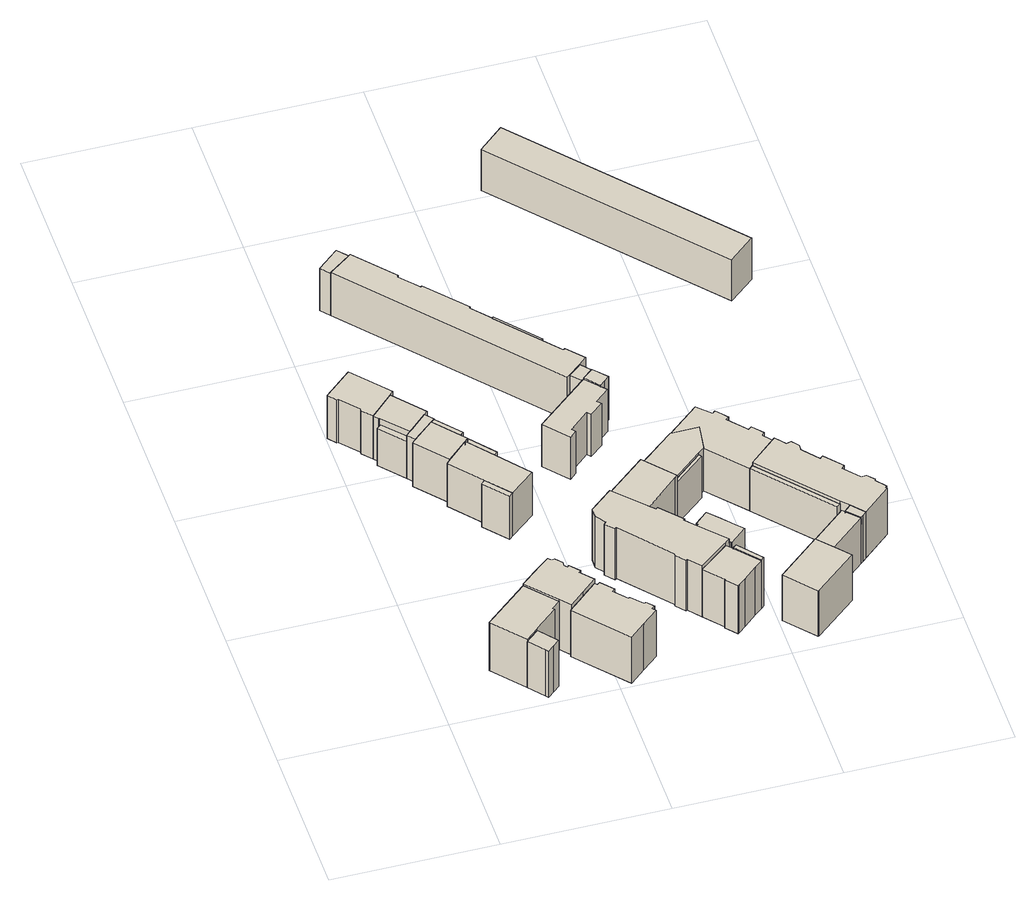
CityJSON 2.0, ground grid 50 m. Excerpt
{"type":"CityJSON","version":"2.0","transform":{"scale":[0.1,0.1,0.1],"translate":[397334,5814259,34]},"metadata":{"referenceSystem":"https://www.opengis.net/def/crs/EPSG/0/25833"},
"CityObjects":{
"building1":{"type":"Building","attributes":{"Gemeindeschluessel":"11000009","function":"31001_1010"},"address":[{"country":"Germany","locality":"Berlin","thoroughfareNumber":"5","thoroughfareName":"Eschenbachstraße"},{"country":"Germany","locality":"Berlin","thoroughfareNumber":"6","thoroughfareName":"Trojanstraße"}],"children":["building1-1","building1-2","building1-3","building1-4"]},
"building1-1":{"type":"BuildingPart","attributes":{"BezugspunktDach":"2200","measuredHeight":20.1,"storeysAboveGround":4},"parents":["building1"],"geometry":[{"type":"MultiSurface","lod":"1","boundaries":[[[0,1,2,3,4,5,6,7,8,9,10,11,12,13,14,15,16]],[[17,18,19,20,21,22,23,24,25,26,27,28,29,30,31,32,33]],[[17,33,16,15]],[[20,19,13,12]],[[21,20,12,11]],[[22,21,11,10]],[[23,22,10,9]],[[24,23,9,8]],[[25,24,8,7]],[[26,25,7,6]],[[27,26,6,5]],[[28,27,5,4]],[[29,28,4,3]],[[30,29,3,2]],[[31,30,2,1]],[[32,31,1,0]],[[33,32,0,16]],[[18,17,15,14]],[[34,35,13,19,36]],[[18,14,35,34,37]]]}]},
"building1-2":{"type":"BuildingPart","attributes":{"BezugspunktDach":"2200","measuredHeight":20.1,"storeysAboveGround":4},"parents":["building1"],"geometry":[{"type":"MultiSurface","lod":"1","boundaries":[[[38,39,40,41,42,43,44,45,46,47,48,49,50,51,52]],[[53,54,55,56,57,58,59,60,61,62,19,34,17,63,64]],[[53,64,52,51]],[[54,53,51,50]],[[55,54,50,49]],[[56,55,49,48]],[[57,56,48,47]],[[58,57,47,46]],[[59,58,46,45]],[[60,59,45,44]],[[61,60,44,43]],[[62,61,43,42]],[[19,62,42,41]],[[35,13,41,40]],[[17,15,14,35,34,40,39]],[[63,17,39,38]],[[64,65,66,63,38,52]],[[34,19,13,35]],[[18,14,15,17,67]],[[34,35,14,18,68]],[[63,66,65,64]]]}]},
"building1-3":{"type":"BuildingPart","attributes":{"BezugspunktDach":"2200","measuredHeight":18.65,"storeysAboveGround":4},"parents":["building1"],"geometry":[{"type":"MultiSurface","lod":"1","boundaries":[[[69,70,71,72,66,65,73]],[[64,63,74,75,76,77,78]],[[64,78,73,65]],[[74,63,66,72]],[[75,74,72,71]],[[76,75,71,70]],[[77,79,80,81,76,70,69]],[[78,77,69,73]],[[63,64,65,66,82]],[[83,80,79,77]],[[83,84,76,81,80,85]]]}]},
"building1-4":{"type":"BuildingPart","attributes":{"BezugspunktDach":"2200","measuredHeight":19.25,"storeysAboveGround":4},"parents":["building1"],"geometry":[{"type":"Solid","lod":"1","boundaries":[[[[86,87,88,89,81,80,79]],[[83,76,90,91,92,93,77]],[[90,76,81,89]],[[91,90,89,88]],[[92,91,88,87]],[[93,92,87,86]],[[77,93,86,79]],[[83,77,79,80]],[[83,80,81,76]]]]}]},
"building2":{"type":"Building","attributes":{"Gemeindeschluessel":"11000009","function":"31001_1010"},"address":[{"country":"Germany","locality":"Berlin","thoroughfareNumber":"3, 3A, 3B, 3C, 3D","thoroughfareName":"Trojanstraße"}],"children":["building2-1","building2-2","building2-3","building2-4","building2-5","building2-6","building2-7","building2-8","building2-9"]},
"building2-1":{"type":"BuildingPart","attributes":{"BezugspunktDach":"2200","measuredHeight":16.69,"storeysAboveGround":4},"parents":["building2"],"geometry":[{"type":"MultiSurface","lod":"1","boundaries":[[[94,95,96,97,98,99,100]],[[101,102,103,104,105,106,107]],[[101,107,100,99]],[[104,103,97,96]],[[105,104,96,95]],[[107,106,94,100]],[[102,101,99,98]],[[98,97,103,102]],[[106,108,105,95,94]]]}]},
"building2-2":{"type":"BuildingPart","attributes":{"BezugspunktDach":"2200","measuredHeight":16.69,"storeysAboveGround":4},"parents":["building2"],"geometry":[{"type":"MultiSurface","lod":"1","boundaries":[[[97,109,110,98]],[[111,112,103,102]],[[112,111,110,109]],[[103,112,109,97]],[[111,102,98,110,113]],[[97,98,102,103]]]}]},
"building2-3":{"type":"BuildingPart","attributes":{"BezugspunktDach":"2200","measuredHeight":16.78,"storeysAboveGround":4},"parents":["building2"],"geometry":[{"type":"MultiSurface","lod":"1","boundaries":[[[114,115,116,117,118,119]],[[120,121,122,111,101,123]],[[120,123,119,118]],[[124,125,120,118,117]],[[126,127,117,116]],[[111,122,116,115]],[[99,98,102,98,110,111,115,114]],[[123,101,114,119]],[[121,120,125,124]],[[122,121,127,126]],[[101,128,102,98,99]],[[111,110,98,102]]]}]},
"building2-4":{"type":"BuildingPart","attributes":{"BezugspunktDach":"2200","measuredHeight":16.79,"storeysAboveGround":4},"parents":["building2"],"geometry":[{"type":"MultiSurface","lod":"1","boundaries":[[[126,129,130,131,132,127]],[[133,134,135,136,122,121]],[[135,134,131,130]],[[136,135,130,129]],[[122,136,129,126]],[[133,121,127,132]],[[134,133,132,131]],[[121,122,126,127,137]]]}]},
"building2-5":{"type":"BuildingPart","attributes":{"BezugspunktDach":"2200","measuredHeight":16.67,"storeysAboveGround":4},"parents":["building2"],"geometry":[{"type":"MultiSurface","lod":"1","boundaries":[[[125,138,139,140]],[[141,134,120,142]],[[143,144,145,146,147,142,140,139]],[[134,141,139,138]],[[134,138,124,127,132,133],[133,132,131,134]],[[142,120,125,140]],[[142,147,146,145]],[[141,148,145,144,143]],[[120,121,124,125]],[[133,132,127,121]],[[132,133,134,131]]]}]},
"building2-6":{"type":"BuildingPart","attributes":{"BezugspunktDach":"2200","measuredHeight":14.41,"storeysAboveGround":4},"parents":["building2"],"geometry":[{"type":"MultiSurface","lod":"1","boundaries":[[[147,146,149,150,151,152,153,154,155]],[[156,157,158,159,160,161,145,142,162]],[[156,162,155,154]],[[157,156,154,153]],[[158,157,153,152]],[[159,158,152,151]],[[160,159,151,150]],[[161,160,150,149]],[[162,142,147,155]],[[145,161,149,146,163]],[[142,145,146,147]]]}]},
"building2-7":{"type":"BuildingPart","attributes":{"BezugspunktDach":"2200","measuredHeight":16.62,"storeysAboveGround":4},"parents":["building2"],"geometry":[{"type":"MultiSurface","lod":"1","boundaries":[[[164,165,144,143,166,167,168]],[[169,170,141,145,161,171,172]],[[170,169,167,166]],[[141,170,166,143]],[[145,141,143,144]],[[149,146,145,144,165]],[[171,161,165,164]],[[172,171,164,168]],[[172,168,167,169]],[[161,145,146,149]]]}]},
"building2-8":{"type":"BuildingPart","attributes":{"BezugspunktDach":"2200","measuredHeight":16.68,"storeysAboveGround":4},"parents":["building2"],"geometry":[{"type":"Solid","lod":"1","boundaries":[[[[173,174,175,176,177,178,179,180,181]],[[182,183,169,172,184,185,186,187,188]],[[182,188,181,180]],[[183,182,180,179]],[[169,183,179,178]],[[172,168,167,169,178,177]],[[184,172,177,176]],[[185,184,176,175]],[[186,185,175,174]],[[187,186,174,173]],[[188,187,173,181]],[[169,167,168,172]]]]}]},
"building2-9":{"type":"BuildingPart","attributes":{"BezugspunktDach":"2200","measuredHeight":16.69,"storeysAboveGround":4},"parents":["building2"],"geometry":[{"type":"MultiSurface","lod":"1","boundaries":[[[189,95,94,190]],[[106,105,191,192]],[[106,192,190,94]],[[191,105,95,189]],[[192,191,189,190]],[[105,193,106,94,95]]]}]},
"building3":{"type":"Building","attributes":{"Gemeindeschluessel":"11000009","function":"31001_1010"},"address":[{"country":"Germany","locality":"Berlin","thoroughfareNumber":"220, 222, 224, 226, 228, 230, 232","thoroughfareName":"Köpenicker Landstraße"},{"country":"Germany","locality":"Berlin","thoroughfareNumber":"1, 2","thoroughfareName":"Trojanstraße"}],"children":["building3-1","building3-2","building3-3","building3-4","building3-5","building3-6"]},
"building3-1":{"type":"BuildingPart","attributes":{"BezugspunktDach":"2200","measuredHeight":16.64,"storeysAboveGround":4},"parents":["building3"],"geometry":[{"type":"MultiSurface","lod":"1","boundaries":[[[194,195,196,197,198,199,200,201,202,203,204,205,206,207,208,209,210,211]],[[212,213,214,215,216,217,218,219,220,221,222,223,224,225,226,227,228,229]],[[230,231,229,211,210]],[[213,212,210,209]],[[214,213,209,208]],[[215,214,208,207]],[[216,215,207,206]],[[217,216,206,205]],[[218,217,205,204]],[[219,218,204,203]],[[220,219,203,202]],[[223,222,200,199]],[[224,223,199,198]],[[225,224,198,197]],[[226,225,197,196]],[[226,232,226,196]],[[233,232,196,195]],[[228,227,195,194]],[[229,228,194,211]],[[234,212,229,231,230]],[[202,201,221,220]],[[222,221,201,200]],[[235,227,226,232,233]]]}]},
"building3-2":{"type":"BuildingPart","attributes":{"BezugspunktDach":"2200","measuredHeight":16.37,"storeysAboveGround":4},"parents":["building3"],"geometry":[{"type":"Solid","lod":"1","boundaries":[[[[231,230,236,237]],[[238,212,229,239]],[[238,239,237,236]],[[212,238,236,230]],[[239,229,231,237]],[[229,212,230,231]]]]}]},
"building3-3":{"type":"BuildingPart","attributes":{"BezugspunktDach":"2200","measuredHeight":16.47,"storeysAboveGround":4},"parents":["building3"],"geometry":[{"type":"MultiSurface","lod":"1","boundaries":[[[240,241,232,233]],[[226,242,243,227]],[[242,226,232,241]],[[243,244,245,246,240]],[[227,243,240,233]],[[226,227,247,233,232]],[[248,249,245,244,243]],[[249,242,241,246,245]]]}]},
"building3-4":{"type":"BuildingPart","attributes":{"BezugspunktDach":"2200","measuredHeight":16.28,"storeysAboveGround":4},"parents":["building3"],"geometry":[{"type":"Solid","lod":"1","boundaries":[[[[250,251,252,253,254,255,256,257,258,245,244,259]],[[243,249,260,261,262,263,264,265,266,267,268,269]],[[243,269,259,244]],[[261,260,258,257]],[[262,261,257,256]],[[263,262,256,255]],[[264,263,255,254]],[[265,264,254,253]],[[266,265,253,252]],[[267,266,252,251]],[[268,267,251,250]],[[269,268,250,259]],[[249,243,244,245]],[[260,249,245,258]]]]}]},
"building3-5":{"type":"BuildingPart","attributes":{"BezugspunktDach":"2200","measuredHeight":16.64,"storeysAboveGround":4},"parents":["building3"],"geometry":[{"type":"Solid","lod":"1","boundaries":[[[[200,270,271,202,201]],[[220,272,273,222,221]],[[272,220,202,271]],[[273,272,271,270]],[[222,273,270,200]],[[201,202,220,221]],[[221,222,200,201]]]]}]},
"building3-6":{"type":"BuildingPart","attributes":{"BezugspunktDach":"2200","measuredHeight":17.19,"storeysAboveGround":4},"parents":["building3"],"geometry":[{"type":"MultiSurface","lod":"1","boundaries":[[[274,275,276,277,278]],[[242,279,280,260,249]],[[281,241,246,278,277]],[[279,242,277,276]],[[280,279,276,275]],[[260,280,275,274]],[[249,245,258,274,278]],[[242,249,245,246,241,281]],[[260,258,245,249]]]}]},
"building4":{"type":"Building","attributes":{"Gemeindeschluessel":"11000009","function":"31001_1010"},"address":[{"country":"Germany","locality":"Berlin","thoroughfareNumber":"3, 4","thoroughfareName":"Eschenbachstraße"},{"country":"Germany","locality":"Berlin","thoroughfareNumber":"7","thoroughfareName":"Trojanstraße"}],"children":["building4-1","building4-2","building4-3","building4-4","building4-5"]},
"building4-1":{"type":"BuildingPart","attributes":{"BezugspunktDach":"2200","measuredHeight":19.72,"storeysAboveGround":4},"parents":["building4"],"geometry":[{"type":"MultiSurface","lod":"1","boundaries":[[[282,283,284,285,286,287,288,289,290,291,292,293,294,295,296,297,298,299,300,301]],[[302,303,304,305,306,307,308,309,310,311,312,313,314,315,316,317,318,319,320,321]],[[302,321,301,300]],[[303,302,300,299]],[[304,322,323,324,325,303,299,298]],[[305,304,298,297]],[[306,305,297,296]],[[307,306,296,295]],[[308,307,295,294]],[[309,308,294,293]],[[326,327,328,329,293,292]],[[311,310,292,291]],[[312,330,331,312,332,333,334,335,291,290]],[[313,312,290,289]],[[314,313,289,288]],[[315,314,288,287]],[[316,315,287,286]],[[317,316,286,285]],[[318,317,285,284]],[[319,318,284,283]],[[320,319,283,282]],[[321,320,282,301]],[[336,323,322,304]],[[337,336,338,324,323]],[[338,303,325,324]],[[339,310,340,327,326]],[[340,341,328,327]],[[341,309,329,328]],[[332,312,331,333]],[[342,334,333,343,331,330]],[[342,311,335,334]]]}]},
"building4-2":{"type":"BuildingPart","attributes":{"BezugspunktDach":"2200","measuredHeight":19.61,"storeysAboveGround":4},"parents":["building4"],"geometry":[{"type":"MultiSurface","lod":"1","boundaries":[[[328,327,326,344,345,346,347,348,349,350,351,329]],[[352,353,354,355,356,357,358,359,310,340,341,309]],[[352,309,329,351]],[[353,352,351,350]],[[354,353,350,349]],[[355,354,349,348]],[[356,355,348,347]],[[357,356,347,346]],[[358,357,346,345]],[[359,358,345,344]],[[310,359,344,326]],[[340,310,360,326,327]],[[341,340,327,328]],[[341,328,329,309]]]}]},
"building4-3":{"type":"BuildingPart","attributes":{"BezugspunktDach":"2200","measuredHeight":18.9,"storeysAboveGround":4},"parents":["building4"],"geometry":[{"type":"MultiSurface","lod":"1","boundaries":[[[361,362,363,364]],[[365,366,367,368]],[[365,368,364,363]],[[366,365,363,362]],[[367,366,362,361]],[[369,370,371,361,364]],[[368,367,371,370,369]]]}]},
"building4-4":{"type":"BuildingPart","attributes":{"BezugspunktDach":"2200","measuredHeight":19.95,"storeysAboveGround":4},"parents":["building4"],"geometry":[{"type":"Solid","lod":"1","boundaries":[[[[324,323,322,372,373,374,375,376,325]],[[377,378,379,380,381,304,336,338,303]],[[377,303,325,376]],[[378,377,376,375]],[[379,378,375,374]],[[380,379,374,373]],[[381,380,373,372]],[[304,381,372,322]],[[336,304,322,323]],[[338,336,323,324]],[[303,338,324,325]]]]}]},
"building4-5":{"type":"BuildingPart","attributes":{"BezugspunktDach":"2200","measuredHeight":19.91,"storeysAboveGround":4},"parents":["building4"],"geometry":[{"type":"Solid","lod":"1","boundaries":[[[[382,383,384,385,386,387,371,370,335,334,333,332]],[[331,342,311,368,367,388,389,390,391,392,393,312]],[[368,311,335,370]],[[388,367,371,387]],[[389,388,387,386]],[[390,389,386,385]],[[391,390,385,384]],[[392,391,384,383]],[[393,392,383,382]],[[312,393,382,332]],[[331,312,332,333]],[[342,331,333,334]],[[342,334,335,311]],[[368,370,371,367]]]]}]},
"building5":{"type":"Building","attributes":{"Gemeindeschluessel":"11000009","BezugspunktDach":"2200","function":"31001_1010","measuredHeight":17.77,"storeysAboveGround":4},"address":[{"country":"Germany","locality":"Berlin","thoroughfareNumber":"1 (1)","thoroughfareName":"Eschenbachstraße"}],"geometry":[{"type":"Solid","lod":"1","boundaries":[[[[394,395,396,397,398,399,400]],[[401,402,403,404,405,406,407]],[[401,407,400,399]],[[402,401,399,398]],[[403,402,398,397]],[[404,403,397,396]],[[405,404,396,395]],[[406,405,395,394]],[[407,406,394,400]]]]}]},
"building6":{"type":"Building","attributes":{"Gemeindeschluessel":"11000009","function":"31001_1010"},"address":[{"country":"Germany","locality":"Berlin","thoroughfareNumber":"238","thoroughfareName":"Köpenicker Landstraße"},{"country":"Germany","locality":"Berlin","thoroughfareNumber":"8","thoroughfareName":"Trojanstraße"}],"children":["building6-1","building6-2","building6-3"]},
"building6-1":{"type":"BuildingPart","attributes":{"BezugspunktDach":"2200","measuredHeight":18.34,"storeysAboveGround":4},"parents":["building6"],"geometry":[{"type":"Solid","lod":"1","boundaries":[[[[408,409,410,411,412,413,414,415,416,417,418,419,420,421]],[[422,423,424,425,426,427,428,429,430,431,432,433,434,435]],[[422,435,421,420]],[[423,422,420,419]],[[424,423,419,418]],[[425,424,418,417]],[[426,425,417,416]],[[427,426,416,415]],[[428,427,415,414]],[[429,428,414,413]],[[430,429,413,412]],[[431,430,412,411]],[[432,431,411,410]],[[433,432,410,409]],[[434,433,409,408]],[[435,434,408,421]]]]}]},
"building6-2":{"type":"BuildingPart","attributes":{"BezugspunktDach":"2200","measuredHeight":18.34,"storeysAboveGround":4},"parents":["building6"],"geometry":[{"type":"MultiSurface","lod":"1","boundaries":[[[436,437,438,439,440,441,442]],[[435,443,434,444,445,446,377]],[[435,377,442,441]],[[443,435,441,440]],[[434,443,440,439]],[[444,434,439,438]],[[447,448,438,437]],[[446,445,437,436]],[[377,446,436,442]],[[445,444,448,447]]]}]},
"building6-3":{"type":"BuildingPart","attributes":{"BezugspunktDach":"2200","measuredHeight":16.02,"storeysAboveGround":4},"parents":["building6"],"geometry":[{"type":"Solid","lod":"1","boundaries":[[[[449,450,448,447]],[[444,451,380,445]],[[451,444,448,450]],[[380,451,450,449]],[[445,380,449,447]],[[444,445,447,448]]]]}]},
"building7":{"type":"Building","attributes":{"Gemeindeschluessel":"11000009","function":"31001_1010"},"address":[{"country":"Germany","locality":"Berlin","thoroughfareNumber":"240, 242","thoroughfareName":"Köpenicker Landstraße"}],"children":["building7-1","building7-2","building7-3","building7-4"]},
"building7-1":{"type":"BuildingPart","attributes":{"BezugspunktDach":"2200","measuredHeight":17.83,"storeysAboveGround":4},"parents":["building7"],"geometry":[{"type":"MultiSurface","lod":"1","boundaries":[[[452,453,454,455,456,457,458,459,460,461,462,463,464,465,466,467,468,469,470,471]],[[472,473,474,475,476,477,478,479,480,481,482,483,484,485,486,487,488,489,490,491]],[[472,491,471,470]],[[473,472,470,469]],[[474,473,469,468]],[[475,474,468,467]],[[476,475,467,466]],[[477,476,466,465]],[[478,477,465,464]],[[479,478,464,463]],[[480,479,463,462]],[[481,480,462,461]],[[482,481,461,460]],[[483,482,460,459]],[[484,483,459,458]],[[485,484,458,457]],[[486,485,457,456]],[[487,486,456,455]],[[488,487,455,454]],[[490,489,453,452]],[[491,492,493,452,471]],[[489,488,454,453]],[[490,493,492,491]]]}]},
"building7-2":{"type":"BuildingPart","attributes":{"BezugspunktDach":"2200","measuredHeight":16.48,"storeysAboveGround":4},"parents":["building7"],"geometry":[{"type":"Solid","lod":"1","boundaries":[[[[494,493,492,495]],[[491,490,496,497]],[[491,497,495,492]],[[496,490,493,494]],[[497,496,494,495]],[[491,492,493,490]]]]}]},
"building7-3":{"type":"BuildingPart","attributes":{"BezugspunktDach":"2200","measuredHeight":17.83,"storeysAboveGround":4},"parents":["building7"],"geometry":[{"type":"MultiSurface","lod":"1","boundaries":[[[498,499,454,453,500]],[[489,488,501,502,503]],[[489,503,500,453]],[[501,488,454,499]],[[502,501,499,498]],[[503,504,505,506,502,498,500]],[[507,502,508]],[[488,489,453,454]],[[507,508,505,504,503]],[[508,502,506,505,509]]]}]},
"building7-4":{"type":"BuildingPart","attributes":{"BezugspunktDach":"2200","measuredHeight":18.45,"storeysAboveGround":4},"parents":["building7"],"geometry":[{"type":"Solid","lod":"1","boundaries":[[[[510,506,505,504,511,512]],[[513,503,508,502,514,515]],[[513,515,512,511]],[[503,513,511,504]],[[514,502,506,510]],[[515,514,510,512]],[[508,503,504,505]],[[502,508,505,506]]]]}]},
"building8":{"type":"Building","attributes":{"Gemeindeschluessel":"11000009","BezugspunktDach":"2200","function":"31001_1010","measuredHeight":18.72,"storeysAboveGround":4},"address":[{"country":"Germany","locality":"Berlin","thoroughfareNumber":"221, 223, 225, 227, 229, 231, 233","thoroughfareName":"Köpenicker Landstraße"}],"geometry":[{"type":"Solid","lod":"1","boundaries":[[[[516,517,518,519]],[[520,521,522,523]],[[520,523,519,518]],[[521,520,518,517]],[[522,521,517,516]],[[523,522,516,519]]]]}]}
},
"vertices":[
[533,2,190],[581,44,190],[630,86,190],[621,97,190],[630,105,190],[611,126,190],[606,123,190],[574,158,190],[570,155,190],[535,194,190],[543,202,190],[510,239,190],[502,233,190],[496,240,190],[448,197,190],[405,159,190],[400,154,190],[405,159,12],[448,197,12],[496,240,12],[502,233,12],[510,239,12],[543,202,12],[535,194,12],[570,155,12],[574,158,12],[606,123,12],[611,126,12],[630,105,12],[621,97,12],[630,86,12],[581,44,12],[533,2,12],[400,154,12],[451,200,12],[451,200,190],[479,225,12],[450,199,12],
[378,190,206],[405,159,206],[451,200,206],[496,240,206],[463,278,206],[468,284,206],[443,313,206],[438,308,206],[429,318,206],[430,330,206],[412,350,206],[402,349,206],[394,358,206],[347,319,206],[300,279,206],[347,319,12],[394,358,12],[402,349,12],[412,350,12],[430,330,12],[429,318,12],[438,308,12],[443,313,12],[468,284,12],[463,278,12],[378,190,12],[300,279,12],[300,279,199],[378,190,199],[412,165,12],[449,198,12],
[248,69,199],[288,104,199],[357,163,199],[352,168,199],[167,165,199],[352,168,12],[357,163,12],[288,104,12],[248,69,12],[167,165,12],[248,69,191],[268,86,191],[288,104,191],[378,190,174],[268,86,12],[277,94,12],[268,86,178],
[288,22,191],[295,14,191],[314,31,191],[334,48,191],[334,48,12],[314,31,12],[295,14,12],[288,22,12],
[325,741,173],[386,669,173],[462,732,173],[381,830,173],[318,906,173],[256,847,173],[245,836,173],[256,847,6],[318,906,6],[381,830,6],[462,732,6],[386,669,6],[325,741,6],[245,836,6],[328,738,6],
[391,839,173],[328,915,173],[328,915,6],[391,839,6],[328,915,67],
[256,847,174],[328,915,174],[312,933,174],[249,1007,174],[188,953,174],[175,941,174],[188,953,6],[249,1007,6],[312,933,6],[175,941,6],[249,1007,173],[188,953,173],[312,933,171],[249,1007,171],[300,888,6],
[318,939,171],[324,944,171],[261,1017,171],[255,1012,171],[255,1012,6],[261,1017,6],[324,944,6],[318,939,6],[249,1007,102],
[261,1017,173],[240,1042,173],[169,975,173],[240,1042,6],[169,975,6],[240,1042,172],[183,988,172],[183,988,6],[183,988,150],[169,975,150],[225,1028,6],
[115,1063,150],[116,1061,150],[116,1059,150],[115,1057,150],[114,1056,150],[112,1055,150],[105,1049,150],[112,1055,6],[114,1056,6],[115,1057,6],[116,1059,6],[116,1061,6],[115,1063,6],[105,1049,6],[183,988,144],
[113,1064,172],[115,1063,172],[251,1052,172],[171,1145,172],[101,1077,172],[171,1145,6],[251,1052,6],[113,1064,6],[101,1077,6],
[22,1169,173],[27,1168,173],[75,1114,173],[75,1107,173],[101,1077,173],[171,1145,173],[182,1156,173],[86,1267,173],[2,1193,173],[86,1267,6],[182,1156,6],[75,1107,6],[75,1114,6],[27,1168,6],[22,1169,6],[2,1193,6],
[374,659,173],[313,730,173],[374,659,6],[313,730,6],[383,672,6],
[666,1076,167],[675,1083,167],[715,1116,167],[739,1137,167],[693,1189,167],[688,1185,167],[640,1240,167],[533,1363,167],[534,1364,167],[484,1422,167],[488,1425,167],[383,1544,167],[379,1541,167],[328,1599,167],[332,1603,167],[227,1723,167],[223,1719,167],[154,1668,167],[223,1719,1],[227,1723,1],[332,1603,1],[328,1599,1],[379,1541,1],[383,1544,1],[488,1425,1],[484,1422,1],[534,1364,1],[533,1363,1],[640,1240,1],[688,1185,1],[693,1189,1],[739,1137,1],[715,1116,1],[675,1083,1],[666,1076,1],[154,1668,1],[223,1719,165],[154,1668,165],[715,1116,166],[675,1083,166],[223,1719,19],[675,1083,67],
[195,1752,165],[130,1695,165],[195,1752,1],[130,1695,1],
[702,1053,166],[741,1086,166],[741,1086,1],[702,1053,1],[702,1053,164],[709,1059,164],[709,1059,166],[675,1083,42],[708,1058,1],[709,1059,1],
[607,846,164],[628,865,164],[619,876,164],[679,928,164],[689,917,164],[730,951,164],[719,963,164],[761,1000,164],[746,1017,164],[544,918,164],[746,1017,1],[761,1000,1],[719,963,1],[730,951,1],[689,917,1],[679,928,1],[619,876,1],[628,865,1],[607,846,1],[544,918,1],
[645,1244,167],[538,1368,167],[538,1368,1],[645,1244,1],
[746,1017,169],[761,1030,169],[777,1044,169],[741,1086,169],[709,1059,169],[777,1044,1],[761,1030,1],[741,1086,71],
[591,448,209],[584,440,209],[607,413,209],[612,418,209],[739,270,209],[738,264,209],[762,236,209],[765,239,209],[798,201,209],[888,274,209],[901,285,209],[823,369,209],[801,393,209],[805,396,209],[746,462,209],[740,458,209],[722,476,209],[638,566,209],[569,507,209],[568,477,209],[569,507,12],[638,566,12],[722,476,12],[740,458,12],[746,462,12],[805,396,12],[801,393,12],[823,369,12],[901,285,12],[888,274,12],[798,201,12],[765,239,12],[762,236,12],[738,264,12],[739,270,12],[612,418,12],[607,413,12],[584,440,12],[591,448,12],[568,477,12],[722,476,200],[698,501,200],[662,540,200],[638,566,200],[901,285,192],[881,307,192],[843,347,192],[823,369,192],[830,227,12],[822,221,12],[798,201,197],[822,221,197],[864,254,197],[888,274,197],[698,501,12],[698,501,165],[662,540,12],[901,285,162],[881,307,12],[843,347,12],[864,254,12],[822,221,53],
[907,289,192],[911,285,192],[960,329,192],[938,353,192],[901,394,192],[875,422,192],[836,386,192],[840,382,192],[840,382,12],[836,386,12],[875,422,12],[901,394,12],[938,353,12],[960,329,12],[911,285,12],[907,289,12],[901,285,105],
[967,186,201],[975,193,201],[915,264,201],[905,256,201],[915,264,12],[975,193,12],[967,186,12],[905,256,12],[905,256,105],[905,256,197],[967,186,197],
[830,572,200],[838,579,200],[816,604,200],[781,644,200],[759,669,200],[759,669,12],[781,644,12],[816,604,12],[838,579,12],[830,572,12],
[848,143,197],[845,141,197],[875,107,197],[879,110,197],[902,130,197],[942,165,197],[942,165,12],[902,130,12],[879,110,12],[875,107,12],[845,141,12],[848,143,12],
[1086,33,189],[1089,34,189],[1218,144,189],[1179,188,189],[1137,235,189],[1010,125,189],[1007,123,189],[1010,125,12],[1137,235,12],[1179,188,12],[1218,144,12],[1089,34,12],[1086,33,12],[1007,123,12],
[946,684,177],[1047,571,177],[1096,614,177],[1144,656,177],[1118,688,177],[1127,696,177],[1099,729,177],[1089,721,177],[1040,777,177],[1049,785,177],[1020,820,177],[1011,812,177],[972,851,177],[873,766,177],[972,851,12],[1011,812,12],[1020,820,12],[1049,785,12],[1040,777,12],[1089,721,12],[1099,729,12],[1127,696,12],[1118,688,12],[1144,656,12],[1096,614,12],[1047,571,12],[946,684,12],[873,766,12],
[795,627,180],[832,586,180],[927,668,180],[946,684,180],[959,767,180],[873,766,180],[759,669,180],[959,767,12],[927,668,12],[832,586,12],[795,627,12],[832,586,173],[927,668,173],
[838,579,173],[934,659,173],[934,659,12],
[1248,362,189],[1270,337,189],[1304,298,189],[1387,371,189],[1385,376,189],[1389,382,189],[1365,411,189],[1366,417,189],[1347,439,189],[1332,437,189],[1290,485,189],[1299,495,189],[1252,548,189],[1243,540,189],[1201,590,189],[1202,608,189],[1185,629,189],[1170,625,189],[1144,656,189],[1058,580,189],[1144,656,11],[1170,625,11],[1185,629,11],[1202,608,11],[1201,590,11],[1243,540,11],[1252,548,11],[1299,495,11],[1290,485,11],[1332,437,11],[1347,439,11],[1366,417,11],[1365,411,11],[1389,382,11],[1385,376,11],[1387,371,11],[1304,298,11],[1270,337,11],[1248,362,11],[1058,580,11],[1058,580,176],[1248,362,176],
[1237,353,176],[1047,571,176],[1237,353,11],[1047,571,11],
[1285,281,189],[1292,287,189],[1249,318,189],[1292,287,11],[1285,281,11],[1249,318,11],[1249,318,187],[1264,303,187],[1285,281,187],[1253,314,11],[1264,303,11],[1264,303,75],
[1179,188,187],[1242,326,187],[1137,235,187],[1242,326,11],[1179,188,11],[1137,235,11],
[1241,1395,169],[1319,1462,169],[775,2088,169],[698,2020,169],[775,2088,9],[1319,1462,9],[1241,1395,9],[698,2020,9]
]}
